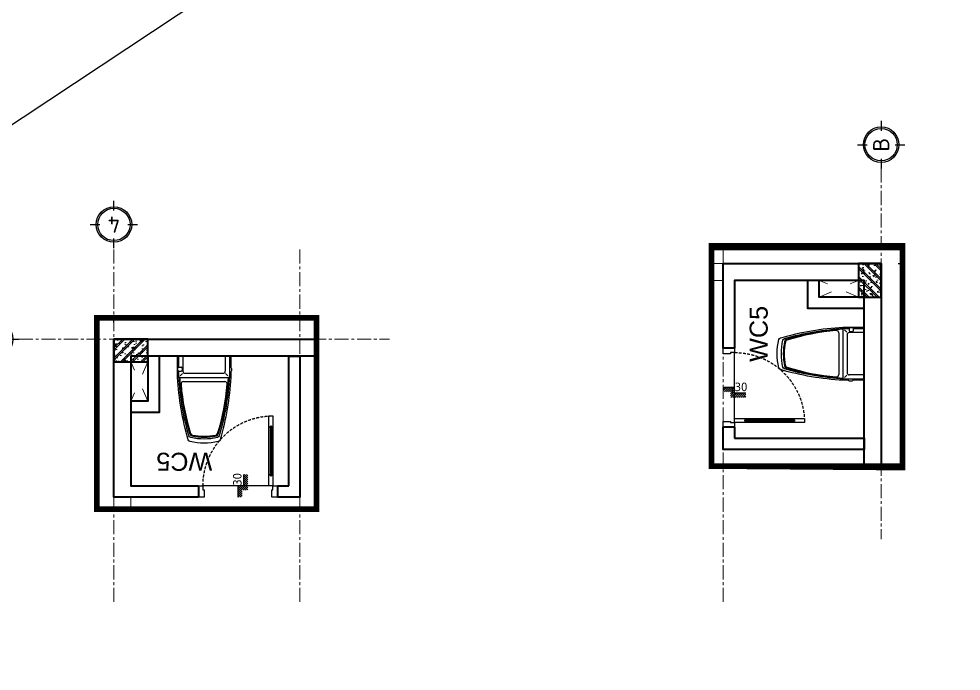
# Model space of a CAD drawing. Header units: inches. Extents: x 236662 to 497023, y -248575 to 81795.
# Drawn here: x 419001 to 427359, y -229332 to -223548 of the extents above; entities that cross this region are included whole.
import ezdxf
from ezdxf.enums import TextEntityAlignment as Align
from ezdxf.xclip import XClip

# ---------------------------------------------------------------- set-up
doc = ezdxf.new("R2010")
doc.units = ezdxf.units.IN
doc.header["$LTSCALE"] = 10
doc.header["$MEASUREMENT"] = 0
doc.set_wipeout_variables(frame=1)
for name, pattern in [('ACAD_ISO02W100', [15, 12, -3]), ('ACAD_ISO03W100', [30, 12, -18]), ('CENTER', [2, 1.25, -0.25, 0.25, -0.25]), ('DASHED2', [0.375, 0.25, -0.125]), ('HIDDEN', [0.375, 0.25, -0.125])]:
    doc.linetypes.add(name, pattern=pattern)
for name, color, linetype in [('01. HP_TEXT', 9, 'Continuous'), ('04. HP_CUA', 153, 'Continuous'), ('07. HP_KY HIEU', 43, 'Continuous'), ('07. HP_KY HIEU @ 1', 43, 'Continuous'), ('08. HP_DIM', 118, 'Continuous'), ('10. HP_VAT DUNG 1', 144, 'Continuous'), ('12. HP_NET KHUAT', 25, 'ACAD_ISO03W100'), ('TEXT', 2, 'Continuous')]:
    doc.layers.add(name, color=color, linetype=linetype)
for name, color, linetype, lineweight in [('02. HP_BE TONG', 1, 'Continuous', 35), ('03. HP_TUONG', 2, 'Continuous', 35), ('05. HP_TRUC', 251, 'CENTER', 5), ('06. HP_THAY 1', 134, 'Continuous', 15), ('06. HP_THAY 2', 147, 'Continuous', 13), ('09_HP_HATCH', 8, 'Continuous', 5), ('14. HP_OPENING', 250, 'ACAD_ISO03W100', 5), ('GHICHU', 7, 'Continuous', 9), ('N KHUAT', 8, 'Continuous', 5)]:
    doc.layers.add(name, color=color, linetype=linetype, lineweight=lineweight)
doc.styles.add('AVO', font='VAVOB.TTF')
doc.styles.add('BAOANNOTE', font='arial.ttf', dxfattribs={"width": 0.8})
doc.styles.add('ISOCP50', font='isocpeur.ttf')
doc.styles.get("Standard").update_dxf_attribs({"font": 'arial.ttf'})
doc.styles.add('Tahoma', font='tahoma.ttf')
doc.styles.add('TEXT (none)', font='arial.ttf')
doc.styles.add('text2', font='VHELVCN.TTF')
doc.dimstyles.new('AL-100', dxfattribs={"dimtxt": 220, "dimasz": 150, "dimexe": 150, "dimexo": 150, "dimgap": 80, "dimtad": 1, "dimdec": 0, "dimzin": 9, "dimtxsty": 'text2', "dimblk": 'ARCHTICK', "dimcen": 1, "dimdle": 150, "dimclrd": 256, "dimclre": 256, "dimclrt": 7, "dimadec": 0, "dimazin": 0, "dimtfac": 1, "dimtdec": 0, "dimtix": 1, "dimtmove": 2, "dimatfit": 3, "dimldrblk": 'ARCHTICK', "dimfxl": 1, "dimtolj": 1, "dimtzin": 0, "dimlwd": -1, "dimlwe": -1, "dimarcsym": 0})

# ---------------------------------------------------------------- blocks, each defined once
blk = doc.blocks.new('Level mark - Plan 2')
blk.add_lwpolyline([(12.52534868701946, 0.4000000000000021), (12.52534868701946, 3.600000000000005), (4.641523464083548, 3.600000000000005), (4.641523464083548, 0.4000000000000021)], close=True)
at = {"style": 'BAOANNOTE', "flags": 8}
blk.add_attdef('FL%%P0.000', text='', height=2, dxfattribs=at).set_placement((9, 2.000000000000004), align=Align.MIDDLE_CENTER)
blk = doc.blocks.new('_ArchTick')
at = {"color": 0, "linetype": 'ByBlock', "const_width": 0.15}
blk.add_lwpolyline([(-0.5, -0.5), (0.5, 0.5)], dxfattribs=at)
blk = doc.blocks.new('*D1331')
at = {"layer": '08. HP_DIM', "transparency": 16777216}
for p, q in [((-9550.000000000582, -3750), (-9550.000000000582, -4615.964953307644)), ((-5450.000000000582, -3750), (-5450.000000000582, -4615.964953307644)), ((-9700.000000000582, -4465.964953307644), (-5300.000000000582, -4465.964953307644))]:
    blk.add_line(p, q, dxfattribs=at)
at = {"layer": 'Defpoints', "color": 0, "transparency": 16777216}
for p in [(-9550.000000000582, -3600), (-5450.000000000582, -3600), (-5450.000000000582, -4465.964953307644)]:
    blk.add_point(p, dxfattribs=at)
at = {"layer": '08. HP_DIM', "transparency": 16777216, "xscale": 150, "yscale": 150, "zscale": 150, "rotation": 180}
blk.add_blockref('_ArchTick', (-9550.000000000582, -4465.964953307644), dxfattribs=at)
at = {"layer": '08. HP_DIM', "transparency": 16777216, "xscale": 150, "yscale": 150, "zscale": 150}
blk.add_blockref('_ArchTick', (-5450.000000000582, -4465.964953307644), dxfattribs=at)
at = {"layer": '08. HP_DIM', "color": 7, "transparency": 16777216, "insert": (-7500.000000000582, -4273.618286640978), "char_height": 220, "attachment_point": 5, "style": 'text2'}
blk.add_mtext('\\A1;4100', dxfattribs=at)
blk = doc.blocks.new('*D1332')
at = {"layer": '08. HP_DIM', "transparency": 16777216}
for p, q in [((-5450.000000000582, -3750), (-5450.000000000582, -4610.080679256585)), ((-9.184850993605149e-15, -3750), (-6.184960353660809e-14, -4610.080679256585)), ((-5600.000000000582, -4460.080679256585), (149.9999999999999, -4460.080679256585))]:
    blk.add_line(p, q, dxfattribs=at)
at = {"layer": 'Defpoints', "color": 0, "transparency": 16777216}
for p in [(-5450.000000000582, -3600), (0, -3600), (-5.266475254300293e-14, -4460.080679256585)]:
    blk.add_point(p, dxfattribs=at)
at = {"layer": '08. HP_DIM', "transparency": 16777216, "xscale": 150, "yscale": 150, "zscale": 150, "rotation": 180}
blk.add_blockref('_ArchTick', (-5450.000000000582, -4460.080679256585), dxfattribs=at)
at = {"layer": '08. HP_DIM', "transparency": 16777216, "xscale": 150, "yscale": 150, "zscale": 150}
blk.add_blockref('_ArchTick', (-5.266475254300293e-14, -4460.080679256585), dxfattribs=at)
at = {"layer": '08. HP_DIM', "color": 7, "transparency": 16777216, "insert": (-2725.000000000291, -4267.734012589919), "char_height": 220, "attachment_point": 5, "style": 'text2'}
blk.add_mtext('\\A1;5450', dxfattribs=at)
blk = doc.blocks.new('*D1333')
at = {"layer": '08. HP_DIM', "transparency": 16777216}
for p, q in [((-14999.99999999994, -3750), (-14999.99999999994, -5072.914733083511)), ((-9.184850993605149e-15, -3750), (-9.019001566438501e-14, -5072.914733083511)), ((-15149.99999999994, -4922.914733083511), (149.9999999999999, -4922.914733083511))]:
    blk.add_line(p, q, dxfattribs=at)
at = {"layer": 'Defpoints', "color": 0, "transparency": 16777216}
for p in [(-14999.99999999994, -3600), (0, -3600), (-8.100516467077986e-14, -4922.914733083511)]:
    blk.add_point(p, dxfattribs=at)
at = {"layer": '08. HP_DIM', "transparency": 16777216, "xscale": 150, "yscale": 150, "zscale": 150, "rotation": 180}
blk.add_blockref('_ArchTick', (-14999.99999999994, -4922.914733083511), dxfattribs=at)
at = {"layer": '08. HP_DIM', "transparency": 16777216, "xscale": 150, "yscale": 150, "zscale": 150}
blk.add_blockref('_ArchTick', (-8.100516467077986e-14, -4922.914733083511), dxfattribs=at)
at = {"layer": '08. HP_DIM', "color": 7, "transparency": 16777216, "insert": (-8000.000000000524, -4730.568066416832), "char_height": 220, "attachment_point": 5, "style": 'text2'}
blk.add_mtext('\\A1;15000', dxfattribs=at)
blk = doc.blocks.new('*D1334')
at = {"layer": '08. HP_DIM', "transparency": 16777216}
for p, q in [((-14999.99999999994, -3750), (-14999.99999999994, -4615.964953307644)), ((-9550.000000000582, -3750), (-9550.000000000582, -4615.964953307644)), ((-9400.000000000582, -4465.964953307644), (-15149.99999999994, -4465.964953307644))]:
    blk.add_line(p, q, dxfattribs=at)
at = {"layer": 'Defpoints', "color": 0, "transparency": 16777216}
for p in [(-14999.99999999994, -3600), (-9550.000000000582, -3600), (-14999.99999999994, -4465.964953307644)]:
    blk.add_point(p, dxfattribs=at)
at = {"layer": '08. HP_DIM', "transparency": 16777216, "xscale": 150, "yscale": 150, "zscale": 150, "rotation": 180}
blk.add_blockref('_ArchTick', (-14999.99999999994, -4465.964953307644), dxfattribs=at)
at = {"layer": '08. HP_DIM', "transparency": 16777216, "xscale": 150, "yscale": 150, "zscale": 150}
blk.add_blockref('_ArchTick', (-9550.000000000582, -4465.964953307644), dxfattribs=at)
at = {"layer": '08. HP_DIM', "color": 7, "transparency": 16777216, "insert": (-12275.00000000026, -4273.618286640978), "char_height": 220, "attachment_point": 5, "style": 'text2'}
blk.add_mtext('\\A1;5450', dxfattribs=at)
blk = doc.blocks.new('COT')
at = {"layer": '09_HP_HATCH'}
h = blk.add_hatch(dxfattribs=at)
h.set_pattern_fill('CHAU-01', color=256, scale=15, pattern_type=2)
h.set_pattern_definition([(49.99999999999999, (-55276.96531282458, -37444.20155818248), (107.589027390113, -9.412820247389266), [11.25, -123.75]), (355, (-55276.96531282458, -37444.20155818248), (-20.81270004195, 112.8288200550018), [9, -99]), (100.4514, (-55267.99956082459, -37444.98595918248), (86.77640725710323, 103.415931309143), [9.5610285, -105.1713168]), (46.18420000000001, (-55276.96531282458, -37414.20155818248), (160.0861572938467, -24.82785214935271), [16.875, -185.625]), (96.6356, (-55263.62480107458, -37416.27055423248), (140.1994058323055, 146.1176806350663), [14.3415432, -157.75695]), (351.1842, (-55276.96531282458, -37414.20155818248), (140.1992917700441, 146.1177901387987), [13.5, -148.5]), (21, (-55261.96531282458, -37421.70155818248), (89.53605781776925, -60.39283359980082), [11.25, -123.75]), (326.0000000000001, (-55261.96531282458, -37421.70155818248), (36.49729978823726, 108.772506757028), [9, -99]), (71.4514, (-55254.50397787458, -37426.73429908248), (126.0333942872235, 48.37957450649286), [9.5610285, -105.1713168]), (37.50000000000001, (-55276.96531282458, -37444.20155818248), (1.8239782975936, 49.93407807469672), [0, -97.8, 0, -100.5, 0, -99.375]), (7.499999999999999, (-55276.96531282458, -37444.20155818248), (39.46043061632229, 59.16175678235403), [0, -57.3, 0, -95.55, 0, -37.875]), (327.5, (-55310.41531282458, -37444.20155818248), (80.07336542586135, -3.383230760156963), [0, -37.5, 0, -117, 0, -155.25]), (317.5, (-55325.41531282458, -37444.20155818248), (87.47792540135794, 15.01574734984766), [0, -48.75, 0, -77.69999999999999, 0, -110.25]), (45, (-55276.96531282458, -37444.20155818248), (-45.07805730064241, 45.07805730064241), []), (45, (-55276.96531282458, -37425.82655818248), (-45.07805730064241, 45.07805730064241), [])])
h.paths.add_polyline_path([(0, -200), (300, -200), (300, 0), (0, 0)])
at = {"layer": '02. HP_BE TONG'}
blk.add_lwpolyline([(0, -200), (300, -200), (300, 0), (0, 0)], close=True, dxfattribs=at)
blk = doc.blocks.new('ádasdwdczxzc')
at = {"layer": '03. HP_TUONG'}
for p in [(-15000, 3599.999999999993), (-9750, 3599.999999999993), (-5550, 3599.999999999993), (-300, 3599.999999999993), (-15000, 199.9999999999927), (-9750, 199.9999999999927), (-5550, 199.9999999999927), (-300, 199.9999999999927)]:
    blk.add_blockref('COT', p, dxfattribs=at)
blk = doc.blocks.new('*D1335')
at = {"layer": '08. HP_DIM', "transparency": 16777216}
for p, q in [((1483.863737072679, 150.0000000000003), (1483.86373707268, -3750.000000000001)), ((149.999999999418, 2.412183974514955e-14), (1633.863737072679, 2.627453282072823e-13)), ((149.999999999418, -3600.000000000002), (1633.86373707268, -3600.000000000001))]:
    blk.add_line(p, q, dxfattribs=at)
at = {"layer": 'Defpoints', "color": 0, "transparency": 16777216}
for p in [(-5.820766091346743e-10, 0), (-5.820766091346743e-10, -3600.000000000002), (1483.86373707268, -3600.000000000001)]:
    blk.add_point(p, dxfattribs=at)
at = {"layer": '08. HP_DIM', "transparency": 16777216, "xscale": 150, "yscale": 150, "zscale": 150}
for p, rotation in [((1483.863737072679, 2.386234884621328e-13), 90), ((1483.86373707268, -3600.000000000001), 270)]:
    blk.add_blockref('_ArchTick', p, dxfattribs=dict(at, rotation=rotation))
at = {"layer": '08. HP_DIM', "color": 7, "transparency": 16777216, "insert": (1291.517070406012, -1800), "char_height": 220, "attachment_point": 5, "rotation": 90, "style": 'text2'}
blk.add_mtext('\\A1;3600', dxfattribs=at)
blk = doc.blocks.new('Step Symbol - Metric')
h = blk.add_hatch()
h.set_pattern_fill('_USER', color=0, angle=45, style=0, pattern_type=0)
h.set_pattern_definition([(45, (0, 4), (-0.7071067811865475, 0.7071067811865476), [])])
h.paths.add_polyline_path([(8, 0), (8, -3), (-3, -3), (-3, 1), (-8, 1), (-8, 4), (0, 4), (0, 0)])
at = {"color": 0}
blk.add_lwpolyline([(8, 0), (0, 0), (0, 4), (-8, 4)], dxfattribs=at)
blk.add_attdef('Step', (2, 2), '', height=3, dxfattribs=at)
blk = doc.blocks.new('*U1315')
for p, q in [((105, 100), (592.4999999999999, 100.0000000000082)), ((732.4999999999999, 100.0000000000082), (1220, 100.0000000000164)), ((50, 0), (1275, 1.637090463191271e-11)), ((105, 65), (592.4999999999999, 65.00000000000819)), ((732.4999999999999, 65.00000000000819), (1220, 65.00000000001637))]:
    blk.add_line(p, q)
for points in [[(50, 65), (50, 0), (0, 0), (0, 100), (35, 100), (35, 65)], [(95, 78.5), (105, 78.5), (105, 65), (35, 65), (35, 100), (105, 100), (105, 86.5), (95, 86.5)], [(662.4999999999999, 65.00000000000819), (592.4999999999999, 65.00000000000819), (592.4999999999999, 78.50000000000819), (602.4999999999999, 78.50000000000819), (602.4999999999999, 86.50000000000819), (592.4999999999999, 86.50000000000819), (592.4999999999999, 100.0000000000082), (662.4999999999999, 100.0000000000082)], [(722.4999999999999, 78.50000000000819), (732.4999999999999, 78.50000000000819), (732.4999999999999, 65.00000000000819), (662.4999999999999, 65.00000000000819), (662.4999999999999, 100.0000000000082), (732.4999999999999, 100.0000000000082), (732.4999999999999, 86.50000000000819), (722.4999999999999, 86.50000000000819)], [(1290, 65.00000000001637), (1220, 65.00000000001637), (1220, 78.50000000001637), (1230, 78.50000000001637), (1230, 86.50000000001637), (1220, 86.50000000001637), (1220, 100.0000000000164), (1290, 100.0000000000164)], [(1275, 65.00000000001637), (1275, 1.637090463191271e-11), (1325, 1.637090463191271e-11), (1325, 100.0000000000164), (1290, 100.0000000000164), (1290, 65.00000000001637)]]:
    blk.add_lwpolyline(points, close=True)
at = {"color": 8}
for points in [[(95, 86.5), (95, 78.5), (602.4999999999999, 78.50000000000819), (602.4999999999999, 86.50000000000819)], [(722.4999999999999, 86.50000000000819), (722.4999999999999, 78.50000000000819), (1230, 78.50000000001637), (1230, 86.50000000001637)]]:
    blk.add_lwpolyline(points, close=True, dxfattribs=at)
blk = doc.blocks.new('FDGGDFGDFGDFGFD')
at = {"color": 252}
for p, q in [((-215.0999999986379, 174.9621921248327), (-215.0999999986379, -174.9621921247744)), ((-179.9999999988941, 204.7499999987194), (-179.9999999988941, -204.7499999986321)), ((-146.7221141288173, 181.8006801813899), (-165.8864265785669, 200.9779275346664)), ((-144.899999999092, 160.6499999990046), (-144.899999999092, -160.6499999989173)), ((-127.375466094818, 212.849999998667), (-127.375466094818, 193.9499999987893)), ((-5.820766091346741e-11, 178.6499999988882), (-126.8999999992084, 178.6499999988882)), ((-100.3754660949926, 185.8499999988417), (-119.2754660948995, 185.8499999988417)), ((-92.27546609507408, 212.849999998667), (-92.27546609507408, 193.9499999987893)), ((-146.7221141288173, -181.8006801813026), (-165.8864265785669, -200.9779275346082)), ((-5.820766091346741e-11, -178.6499999988009), (-126.8999999992084, -178.6499999988009))]:
    blk.add_line(p, q, dxfattribs=at)
blk.add_lwpolyline([(-100.3754660949926, 220.9499999986147, -0.3819660112501041), (-92.32562137610512, 213.7499999986612), (-9, 213.7499999986612, -0.4142135623730951), (-5.820766091346741e-11, 204.7499999987194), (-5.820766091346741e-11, -204.7499999986321, -0.4142135623730951), (-9, -213.749999998603), (-170.9999999989523, -213.749999998603, -0.0564364370655281), (-673.1661033733981, -128.2105084770883, -0.2718575235499975), (-687.2789320406737, -113.3153966435057, -0.1145472182879914), (-687.1546774774324, 113.3715082927083, -0.2715780745762616), (-673.0457952047, 128.2452921960794, -0.0564225622034206), (-170.9999999989523, 213.7499999986612), (-127.3253108139033, 213.7499999986612, -0.3819660112501042), (-119.2754660948995, 220.9499999986147)], format="xyb", close=True, dxfattribs=at)
blk.add_lwpolyline([(-236.9977625434985, 195.1602102679317), (-236.9978155011195, 195.1602059842553)], close=True, dxfattribs=at)
for centre, radius, start, end in [((-85.00576738244854, -1683.823519866244), 1892.321063672623, 92.87428353285412, 107.6553580714003), ((-85.01164305140264, -1683.781239714037), 1885.078447433602, 94.6245441758121, 107.5276549768078), ((-235.3639867772581, 174.9621921248327), 20.26398677862689, 0, 94.62461857228321), ((-170.9999999989523, 204.7499999987194), 8.999999999941785, 90, 180), ((-126.8999999992084, 160.6499999990046), 17.99999999988357, 90, 180), ((-119.2754660948995, 193.9499999987893), 8.09999999994761, 180, 270), ((-100.3754660949926, 193.9499999987893), 8.09999999994761, 270, 0), ((-201.2406712780357, 2.91038304567337e-11), 482.7593287175858, 167.5058675054793, 192.4941324945207), ((-195.5685613050591, -0.5965690602606628), 481.2318084654036, 168.1004920130086, 191.7373468030773), ((-652.7832757658907, 100.0560725173855), 20.26398677862689, 107.6553580714003, 167.5058675054793), ((-646.6305329012102, 94.45305171996006), 20.26398677862689, 107.5276549768078, 168.1004920130086), ((-652.7832757658907, -100.0560725173273), 20.26398677862689, 192.4941324945207, 252.3446419285997), ((-646.8977398388088, -94.36919424845837), 20.26398677862689, 191.7373468030773, 252.4639596688565), ((-85.00576738244854, 1683.823519866331), 1892.321063672623, 252.3446419285997, 267.1257164671459), ((-85.00576738244854, 1683.823519866331), 1885.121063672669, 252.4639596688565, 265.3753814277168), ((-235.3639867772581, -174.9621921247744), 20.26398677862689, 265.3753814277168, 0), ((-170.9999999989523, -204.7499999986321), 8.999999999941785, 180, 270), ((-126.8999999992084, -160.6499999989173), 17.99999999988357, 180, 270)]:
    blk.add_arc(centre, radius, start, end, dxfattribs=at)
blk = doc.blocks.new('xi bet')
blk.add_lwpolyline([(-4710337.241941481, 6048009.756053608), (-4710167.141941438, 6048009.756053608, 0.4142135623730951), (-4710157.691941437, 6048019.20605361), (-4710157.691941437, 6048449.181053721, 0.4142135623730951), (-4710167.141941438, 6048458.631053723), (-4710254.633843907, 6048458.631053723, 0.3819660112500659), (-4710263.086180864, 6048466.191053727), (-4710282.931180868, 6048466.191053727, 0.3819660112500354), (-4710291.383517826, 6048458.631053723), (-4710337.241941481, 6048458.631053723, 0.0564225622034208), (-4710864.390026588, 6048368.851110508, 0.2715780745762673), (-4710879.20435298, 6048353.233637405, 0.1145472182880022), (-4710879.334820271, 6048115.212387158, 0.2718575235500133), (-4710864.516350166, 6048099.572519729, 0.0564364370655258)], format="xyb", close=True)
at = {"linetype": 'Continuous', "xscale": -1, "rotation": 180}
blk.add_blockref('FDGGDFGDFGDFGFD', (-4710157.691941437, 6048234.193553668), dxfattribs=at)
blk = doc.blocks.new('20210513 PAMB--CLINH-QN$0$bh')
for p, q in [((608162.148885244, 1145012.248614967), (608162.148885244, 1145042.248614967)), ((608162.148885244, 1145042.248614967), (608465.148885244, 1145042.248614967)), ((608465.148885244, 1145012.248614967), (608162.148885244, 1145012.248614967)), ((608465.148885244, 1145042.248614967), (608465.148885244, 1145012.248614967)), ((608174.2790020391, 1144723.448628584), (608121.648885244, 1144723.448628584)), ((608174.2790020391, 1144680.691844073), (608121.648885244, 1144680.691844073)), ((608453.018768449, 1144723.448628584), (608505.648885244, 1144723.448628584)), ((608453.018768449, 1144680.691844073), (608505.648885244, 1144680.691844073))]:
    blk.add_line(p, q)
for centre, radius in [((607791.648885244, 1144765.070236328), 91), ((608313.648885244, 1144702.070236328), 141), ((608859.648885244, 1144765.070236328), 91), ((607791.648885244, 1144765.070236328), 20.59342392215989), ((607791.648885244, 1144765.070236328), 12.65051996719458), ((608313.648885244, 1144702.070236328), 91), ((608859.648885244, 1144765.070236328), 20.59342392215989), ((608859.648885244, 1144765.070236328), 12.65051996719458), ((608313.648885244, 1144702.070236328), 21.37839225574245)]:
    blk.add_circle(centre, radius)
for centre, start, end in [((608121.648885244, 1144702.070236328), 90, 270), ((608505.648885244, 1144702.070236328), 270, 90)]:
    blk.add_arc(centre, 21.37839225574245, start, end)
blk = doc.blocks.new('MB may giat')
at = {"linetype": 'ByBlock'}
blk.add_wipeout([(-700, 0), (-700, -700), (0, -700), (0, 0)], dxfattribs=at)
h = blk.add_hatch(dxfattribs=at)
h.set_pattern_fill('AR-RROOF', color=256, scale=3, angle=45, style=0)
h.set_pattern_definition([(45, (-17593.71722656465, -20718.17842904619), (64.65784407169794, 172.4209175245277), [1143, -152.4, 381, -76.19999999999999]), (45, (-17548.99555108173, -20619.57521683685), (-125.5439805725468, 17.78090711971693), [228.6, -25.146, 457.2, -57.15000000000001]), (45, (-17612.5757644189, -20645.43835446553), (244.0833613706596, 316.2846205840556), [609.5999999999999, -106.68, 304.8, -76.19999999999999])])
h.paths.add_polyline_path([(-200, -350, -1), (-500, -350, -1)])
for points in [[(-700, 0), (-700, -700), (0, -700), (0, 0)], [(-660, -40), (-660, -660), (-40, -660), (-39.99999999999636, -40)], [(-242.4903553712647, -700), (-242.4903553712647, -725.9324980112142), (-194.9868751238682, -725.9324980112142), (-194.9868751238682, -700)], [(-169.9469142908929, -700), (-169.9469142908929, -725.9324980112142), (-122.4434340434964, -725.9324980112142), (-122.4434340434964, -700)], [(-97.40347321052104, -700), (-97.40347321052104, -725.9324980112142), (-49.89999296312453, -725.9324980112142), (-49.89999296312453, -700)]]:
    blk.add_lwpolyline(points, close=True, dxfattribs=at)
for radius in [200, 150]:
    blk.add_circle((-350, -350), radius, dxfattribs=at)
blk = doc.blocks.new('ÁDASD')
for points in [[(0, 380.017467636615, 0.414213562373095), (-20, 400.017467636615), (-475, 400.017467636615, 0.414213562373095), (-495, 380.017467636615), (-495, -380.017467636615, 0.414213562373095), (-475, -400.017467636615), (-20, -400.017467636615, 0.414213562373095), (0, -380.017467636615)], [(-90, 375.017467636615), (-450, 375.017467636615, 0.414213562373095), (-470, 355.017467636615), (-470, -355.017467636615, 0.414213562373095), (-450, -375.017467636615), (-90, -375.017467636615, 0.414213562373095), (-70, -355.017467636615), (-70, 355.017467636615, 0.414213562373095)]]:
    blk.add_lwpolyline(points, format="xyb", close=True)
for points in [[(-160.1099524559104, -339.9131799840834), (-160.1099524559104, -217.0350282469299)], [(-221.5490283244872, -278.4741041155066), (-98.67087658733362, -278.4741041155066)]]:
    blk.add_lwpolyline(points, close=True)
blk.add_circle((-156.4958776222193, -278.4741041155066), 36.14061746781945)
blk = doc.blocks.new('NOITHAT TANG 4')
at = {"layer": '10. HP_VAT DUNG 1'}
for points in [[(-6500.000000002037, 3099.999999999942), (-6500.000000011816, 3099.999999999942), (-6500.000000011816, 3400), (-5550.0000000117, 3400), (-5550.0000000117, 3099.999999999942), (-6450.000000002037, 3099.999999999942)], [(-6500.000000002037, 3099.999999999942), (-6500.000000011816, 3099.999999999942), (-6500.000000011816, 3400), (-5550.0000000117, 3400), (-5550.0000000117, 3099.999999999942), (-6500.000000002037, 3099.999999999942)]]:
    blk.add_lwpolyline(points, dxfattribs=at)
at = {"layer": '10. HP_VAT DUNG 1', "linetype": 'DASHED2', "ltscale": 25}
for points in [[(-6450.000000011816, 3350), (-5600.0000000117, 3350), (-5600.0000000117, 3149.999999999942), (-6450.000000011816, 3149.999999999942)], [(-6450.000000011816, 3350), (-5600.0000000117, 3350), (-5600.0000000117, 3149.999999999942), (-6450.000000011816, 3149.999999999942)], [(-16000, 199.9999999999709), (-15400, 199.9999999999709), (-15400, 799.9999999999709), (-16000, 799.9999999999709)]]:
    blk.add_lwpolyline(points, close=True, dxfattribs=at)
at = {"layer": '10. HP_VAT DUNG 1'}
for points in [[(-10999.99986086803, 445.1968770564708), (-11499.99969593546, 445.1968770564708), (-11499.99997420789, 2184.803114937386), (-11000.00013914047, 2184.803114937386)], [(-11499.99986008456, 1069.308996684442), (-11972.2912498691, 1069.308996684442), (-11972.2912498691, 1873.425147890084), (-11499.99986008456, 1873.425147890084)], [(-16050, 149.9999999999709), (-15350, 149.9999999999709), (-15350, 849.9999999999709), (-16050, 849.9999999999709)]]:
    blk.add_lwpolyline(points, close=True, dxfattribs=at)
for name, p, rotation in [('ÁDASD', (-5397.499999989173, 1739.982532363298), 180), ('MB may giat', (-5449.999999977765, 850), 90)]:
    blk.add_blockref(name, p, dxfattribs=dict(at, rotation=rotation))
at = {"layer": '10. HP_VAT DUNG 1', "xscale": -0.9599999999627465, "yscale": 0.9599999999627465, "zscale": 0.9599999999627465, "rotation": 269.9999853283709}
blk.add_blockref('20210513 PAMB--CLINH-QN$0$bh', (-1110240.708166689, -582665.8214705591), dxfattribs=at)
at = {"layer": '10. HP_VAT DUNG 1', "extrusion": (0, 0, -1), "xscale": 1.049999999813735, "yscale": 1.049999999813735, "zscale": -1.049999999813735, "rotation": 270}
blk.add_blockref('xi bet', (-6349845.902104774, -4945515.575661171), dxfattribs=at)
at = {"layer": '06. HP_THAY 1'}
blk.add_lwpolyline([(-5450.000000000582, 2239.999999999913), (-4949.999999977765, 2239.999999999913, -0.414213562373095), (-4849.999999977765, 2139.999999999913), (-4849.999999977765, 850), (-5450.000000000582, 850)], format="xyb", close=True, dxfattribs=at)
blk = doc.blocks.new('*U33')
at = {"ltscale": 100}
for p, q in [((39.99999999999999, 620.0000000005821), (39.99999999708962, 200.0000000005239)), ((74.99999999708962, 200.0000000007944), (75, 620.0000000008527))]:
    blk.add_line(p, q, dxfattribs=at)
at = {"color": 8, "ltscale": 100}
blk.add_line((39.99999999854481, 100.0000000005239), (659.999999998603, 99.99999999950523), dxfattribs=at)
at = {"ltscale": 100}
for points in [[(39.9999999985448, 720.0000000005821), (39.99999999999999, 620.0000000005821), (52.49999999999999, 620.0000000008235), (52.49999999988358, 630.0000000008235), (62.49999999988358, 630.0000000009254), (62.49999999999999, 620.0000000009254), (75, 620.0000000008527), (74.99999999854481, 720.0000000008527)], [(62.49999999708962, 200.0000000008672), (62.49999999720603, 190.0000000008672), (52.49999999720603, 190.0000000007653), (52.49999999708962, 200.0000000007653), (39.99999999708962, 200.0000000005239), (39.99999999854481, 100.0000000005239), (74.99999999854481, 100.0000000008235), (74.99999999708962, 200.0000000007944)], [(49.99999999923966, 65.0000000007276), (39.99999999923966, 65.00000000052387), (39.99999999854481, 100.0000000005239), (-1.455191522836685e-09, 100), (0, 0), (50, 7.275957614183426e-10)], [(699.9999999985448, 100), (659.999999998603, 99.99999999950523), (659.9999999992979, 64.99999999950523), (649.9999999992979, 64.99999999928696), (650.0000000000582, -7.130438461899757e-10), (700.0000000000582, 0)]]:
    blk.add_lwpolyline(points, close=True, dxfattribs=at)
at = {"color": 8, "ltscale": 100}
blk.add_lwpolyline([(62.49999999988358, 630.0000000009254), (52.49999999988358, 630.0000000008235), (52.49999999720603, 190.0000000007653), (62.49999999720603, 190.0000000008672)], close=True, dxfattribs=at)
at = {"color": 8, "linetype": 'HIDDEN', "ltscale": 10}
blk.add_arc((39.99999999854481, 100.0000000005239), 620.0000000000582, 359.9999999999189, 90, dxfattribs=at)
blk = doc.blocks.new('*U163')
at = {"ltscale": 100}
for p, q in [((39.99999999999999, 620.0000000005821), (39.99999999708962, 200.0000000005239)), ((74.99999999708962, 200.0000000007944), (74.99999999999999, 620.0000000008527))]:
    blk.add_line(p, q, dxfattribs=at)
at = {"color": 8, "ltscale": 100}
blk.add_line((39.99999999854481, 100.0000000005239), (659.999999998603, 99.99999999950523), dxfattribs=at)
at = {"ltscale": 100}
for points in [[(39.9999999985448, 720.0000000005821), (39.99999999999999, 620.0000000005821), (52.49999999999999, 620.0000000008235), (52.49999999988358, 630.0000000008235), (62.49999999988358, 630.0000000009254), (62.49999999999999, 620.0000000009254), (74.99999999999999, 620.0000000008527), (74.9999999985448, 720.0000000008527)], [(62.49999999708962, 200.0000000008672), (62.49999999720603, 190.0000000008672), (52.49999999720603, 190.0000000007653), (52.49999999708962, 200.0000000007653), (39.99999999708962, 200.0000000005239), (39.99999999854481, 100.0000000005239), (74.99999999854481, 100.0000000008235), (74.99999999708962, 200.0000000007944)], [(49.99999999923966, 65.0000000007276), (39.99999999923966, 65.00000000052387), (39.99999999854481, 100.0000000005239), (-1.455191522836685e-09, 100), (0, 0), (50, 7.275957614183426e-10)], [(699.9999999985448, 100), (659.999999998603, 99.99999999950523), (659.9999999992979, 64.99999999950523), (649.9999999992979, 64.99999999928696), (650.0000000000582, -7.130438461899757e-10), (700.0000000000582, 0)]]:
    blk.add_lwpolyline(points, close=True, dxfattribs=at)
at = {"color": 8, "ltscale": 100}
blk.add_lwpolyline([(62.49999999988358, 630.0000000009254), (52.49999999988358, 630.0000000008235), (52.49999999720603, 190.0000000007653), (62.49999999720603, 190.0000000008672)], close=True, dxfattribs=at)
at = {"color": 8, "linetype": 'HIDDEN', "ltscale": 10}
blk.add_arc((39.99999999854481, 100.0000000005239), 620.0000000000582, 359.9999999999188, 90, dxfattribs=at)
blk = doc.blocks.new('*U1324')
at = {"ltscale": 100}
for p, q in [((427.5463681928071, 423.7500000155665), (126.602540376261, 597.5000000130449)), ((144.1025403766768, 627.8108891452603), (445.0463681932229, 454.0608891477818)), ((2125.897459620405, 627.8108891452603), (1824.953631803859, 454.0608891477818)), ((1842.453631804275, 423.7500000155665), (2143.397459620821, 597.5000000130449)), ((427.5463681928071, 323.7499999992629), (126.602540376261, 150.0000000017844)), ((144.1025403766769, 119.689110869569), (445.0463681932229, 293.4391108670475)), ((2125.897459620405, 119.689110869569), (1824.953631803859, 293.4391108670475)), ((1842.453631804275, 323.7499999992629), (2143.397459620821, 150.0000000017844))]:
    blk.add_line(p, q, dxfattribs=at)
at = {"color": 8, "ltscale": 100}
blk.add_line((39.99999999854481, 100.0000000005239), (2229.999999998538, 100.0000000005239), dxfattribs=at)
at = {"ltscale": 100}
for points in [[(137.8525403759445, 616.9855715968315), (129.1922863381583, 621.9855715969325), (124.1922863380701, 613.325317559139), (132.8525403758563, 608.3253175590385), (126.602540376261, 597.5000000130449), (39.99999999854481, 647.5000000143054), (57.49999999898591, 677.8108891465058), (144.1025403766768, 627.8108891452603)], [(2132.147459621138, 616.9855715968315), (2140.807713658924, 621.9855715969325), (2145.807713659012, 613.325317559139), (2137.147459621226, 608.3253175590385), (2143.397459620821, 597.5000000130449), (2229.999999998538, 647.5000000143054), (2212.499999998096, 677.8108891465058), (2125.897459620405, 627.8108891452603)], [(514.1489085705234, 373.7500000143064), (427.5463681928071, 423.7500000155665), (433.7963681924023, 434.57531756156), (442.4566222301885, 429.5753175614591), (447.4566222302768, 438.2355715992526), (438.7963681924905, 443.2355715993535), (445.0463681932229, 454.0608891477818), (531.648908570939, 404.0608891465213)], [(1755.851091426559, 373.7500000143064), (1842.453631804275, 423.7500000155665), (1836.20363180468, 434.57531756156), (1827.543377766894, 429.5753175614591), (1822.543377766805, 438.2355715992526), (1831.203631804592, 443.2355715993535), (1824.953631803859, 454.0608891477818), (1738.351091426143, 404.0608891465213)], [(514.1489085705234, 373.750000000523), (427.5463681928071, 323.7499999992629), (433.7963681924023, 312.9246824532693), (442.4566222301885, 317.9246824533702), (447.4566222302768, 309.2644284155767), (438.7963681924905, 304.2644284154758), (445.0463681932229, 293.4391108670475), (531.648908570939, 343.439110868308)], [(1755.851091426559, 373.750000000523), (1842.453631804275, 323.7499999992629), (1836.20363180468, 312.9246824532693), (1827.543377766894, 317.9246824533702), (1822.543377766805, 309.2644284155767), (1831.203631804592, 304.2644284154758), (1824.953631803859, 293.4391108670475), (1738.351091426143, 343.439110868308)], [(49.99999999854481, 65.0000000007276), (39.9999999985448, 65.00000000052387), (39.99999999854481, 100.0000000005239), (-1.455191522836685e-09, 100), (0, 0), (50, 7.275957614183426e-10)], [(137.8525403759445, 130.5144284179978), (129.1922863381583, 125.5144284178969), (124.1922863380701, 134.1746824556903), (132.8525403758563, 139.1746824557908), (126.602540376261, 150.0000000017844), (39.99999999854481, 100.0000000005239), (57.49999999898591, 69.6891108683235), (144.1025403766769, 119.689110869569)], [(2132.147459621138, 130.5144284179978), (2140.807713658924, 125.5144284178969), (2145.807713659012, 134.1746824556903), (2137.147459621226, 139.1746824557908), (2143.397459620821, 150.0000000017844), (2229.999999998538, 100.0000000005239), (2212.499999998096, 69.6891108683235), (2125.897459620405, 119.689110869569)], [(2219.999999998538, 65.0000000007276), (2229.999999998538, 65.00000000052387), (2229.999999998538, 100.0000000005239), (2269.999999998538, 100), (2269.999999997082, 0), (2219.999999997082, 7.275957614183426e-10)]]:
    blk.add_lwpolyline(points, close=True, dxfattribs=at)
at = {"color": 8, "ltscale": 100}
for points in [[(447.4566222302768, 438.2355715992526), (442.4566222301885, 429.5753175614591), (124.1922863380701, 613.325317559139), (129.1922863381583, 621.9855715969325)], [(1822.543377766805, 438.2355715992526), (1827.543377766894, 429.5753175614591), (2145.807713659012, 613.325317559139), (2140.807713658924, 621.9855715969325)], [(447.4566222302768, 309.2644284155767), (442.4566222301885, 317.9246824533702), (124.1922863380701, 134.1746824556903), (129.1922863381583, 125.5144284178969)], [(1822.543377766805, 309.2644284155767), (1827.543377766894, 317.9246824533702), (2145.807713659012, 134.1746824556903), (2140.807713658924, 125.5144284178969)]]:
    blk.add_lwpolyline(points, close=True, dxfattribs=at)
at = {"color": 8, "linetype": 'HIDDEN', "ltscale": 10}
for centre, start, end in [((39.99999999899072, 100.0000000005239), 0, 29.99999999999993), ((2229.999999998538, 100.0000000005239), 150.0000000000001, 180)]:
    blk.add_arc(centre, 547.4999999998868, start, end, dxfattribs=at)
blk.add_arc((542.2947341941494, 390.0000000146711), 580.0000000007277, 210.0000000011748, 213.4596057991342)
blk = doc.blocks.new('CUA TANG 4')
at = {"layer": '04. HP_CUA'}
for name, p, rotation in [('*U163', (9449.999999964552, -450.0000000015134), 270), ('*U1324', (1700.000000025495, -2934.99999999904), 90)]:
    blk.add_blockref(name, p, dxfattribs=dict(at, rotation=rotation))
at = {"layer": '04. HP_CUA', "xscale": -1, "rotation": 180}
for p in [(4199.999999993306, -1120.000004006579), (13549.99999999325, -2200.000000007509)]:
    blk.add_blockref('*U33', p, dxfattribs=at)
blk = doc.blocks.new('grid test1')
at = {"ltscale": 20}
for p, q in [((-7.275957614183426e-12, 440.0000000133296), (-7.275957614183426e-12, 260)), ((-260.0000000000073, 0), (-440.0000000133296, 0)), ((440.0000000133223, 0), (259.9999999999927, 0)), ((-7.275957614183426e-12, -260), (-7.275957614183426e-12, -440.0000000133223))]:
    blk.add_line(p, q, dxfattribs=at)
at = {"color": 251, "ltscale": 20, "true_color": 0x636466}
for radius in [330, 300]:
    blk.add_circle((-7.275957614183426e-12, 0), radius, dxfattribs=at)
at = {"layer": '01. HP_TEXT', "color": 2, "ltscale": 20, "true_color": 0xf1eb1f, "style": 'ISOCP50'}
blk.add_attdef('GRID', text='', height=300, dxfattribs=at).set_placement((-36.88435230051255, 0.310871269350173), align=Align.MIDDLE_CENTER)
blk = doc.blocks.new('mb tang 4')
at = {"layer": '07. HP_KY HIEU'}
h = blk.add_hatch(color=256, dxfattribs=at)
h.dxf.hatch_style = 1
edge = h.paths.add_edge_path()
edge.add_arc((-8950.000000009954, -2500), 25, 0, 360)
at = {"layer": '09_HP_HATCH'}
h = blk.add_hatch(dxfattribs=at)
h.set_pattern_fill('AR-RROOF', color=256, scale=200, angle=45)
h.set_pattern_definition([(45, (-119701.9037364927, -32749.67108508816), (169.7056274847715, 452.5483399593905), [3000, -400, 1000, -200]), (45, (-119584.5240108157, -32490.87000317388), (-329.5117600329312, 46.66904755831214), [600, -66, 1200, -150]), (45, (-119751.4012111758, -32558.7522541678), (640.6387437550121, 830.1433611130068), [1600, -280, 800, -200])])
h.paths.add_polyline_path([(-149.9999999994179, -150), (-149.9999999994179, -1400.000000001513), (-850.0000000066357, -1400.000000001513), (-850.0000000066357, -150)])
at = {"layer": '03. HP_TUONG'}
for p, q in [((-10800.00000000669, -1120.0000040062), (-10800.00000000623, -1220.0000040062)), ((-5550.00000001007, -1742.500000002154), (-5450.000000010186, -1742.500000001572)), ((-1450.000000008207, -2300.000000003958), (-1450.000000006752, -2200.000000007334)), ((-750.0000000082655, -2300.000000002678), (-750.0000000067521, -2200.000000005879))]:
    blk.add_line(p, q, dxfattribs=at)
for points in [[(-4350.000000000524, 0), (-15000, 0), (-14999.99999999988, -1000), (-14899.99999999994, -1000), (-14900.00000000006, -150), (-4350.000000000524, -150)], [(-13399.99999997061, -665.0000000012878), (-13299.99999997061, -665.0000000012878), (-13299.99999996676, -150.0000000011059), (-13399.99999996676, -150.0000000011059)], [(-5550.000000035448, -150), (-5450.000000035448, -150), (-5450.000000035448, -450.0000000001164), (-5550.000000035448, -450.0000000001164)], [(-14900.00000000058, -1200), (-14800.00000000058, -1200), (-14800.00000000058, -1000), (-15000.00000000058, -1000), (-15000.00000000058, -1100)], [(-5550.000000020955, -1150.000000000466), (-5450.000000002154, -1150.000000000466), (-5449.99999999901, -1742.500000001572), (-5550.000000017812, -1742.500000001572)], [(-13399.99999998376, -2934.999999999825), (-13299.99999998376, -2934.999999999825), (-13299.99999996676, -3450), (-13399.99999996676, -3450)], [(-14900.00000000058, -3250), (-14800.00000000058, -3250), (-14800.00000000058, -3450), (-15000.00000000058, -3450), (-15000.00000000058, -3350)]]:
    blk.add_lwpolyline(points, close=True, dxfattribs=at)
for points in [[(-10999.99999999994, -3450.000003999099), (-11000.00000000856, -1120.000004007015), (-10800.00000000669, -1120.0000040062)], [(-9549.999986745883, -1220.000004002592), (-10100.00000000739, -1220.000004017202), (-10100.00000000739, -1120.000182515301), (-9450.000000003318, -1120.000182499178), (-9450.000000000524, -3449.999996000959), (-9549.999986737792, -3450.000003999099), (-9549.99998674047, -1220.000004002592)], [(-10899.99999999994, -3450.000003999099), (-10900.00000000821, -1220.000004006608), (-10800.00000000623, -1220.0000040062)], [(-750.0000000067521, -2200.000000005879), (0, -2200.000000004307), (0, -3600), (-15000, -3600), (-14999.99999999994, -3450), (-14849.99999999994, -3450), (-14850, -3450), (-150, -3450), (-150, -2300.000000001513), (-750.0000000082655, -2300.000000002678)], [(-1550.000000008265, -2300.000000004075), (-1550.000000008265, -2300.000000005588), (-1550.000000008207, -2300.000000007567), (-1550.000000007625, -3449.999999999767), (-1650.000000007509, -3450.000000000291), (-1650.000000008673, -2200.000000007742), (-1450.000000006752, -2200.000000007334)], [(-1450.000000008207, -2300.000000003958), (-1550.000000009255, -2300.000000004075)], [(-9850, -3450), (-9850.000000002154, -2950.000000000058), (-9550.000000007683, -2949.999999998952)], [(-400, -3450), (-400, -2950), (-150, -2950)], [(-9749.999999999418, -3449.999999999593), (-9750.000000001164, -3050.000000000291), (-9550.000000007334, -3049.999999999534)], [(-5550.000000009022, -3067.499999935884), (-5550.000000000582, -3450.000000001513), (-5449.999999996333, -3450.000000001513), (-5450.000000004831, -3067.500000014639), (-5550.000000009022, -3067.499999935884)], [(-300, -3450), (-300, -3050), (-150, -3050)]]:
    blk.add_lwpolyline(points, dxfattribs=at)
at = {"layer": '06. HP_THAY 1'}
for p, q in [((-8499.999999996217, -200), (-8499.999999996217, -1250)), ((-6500.000000002154, -1250), (-6500.000000002154, -200)), ((-8499.999999996217, -1250), (-6500.000000002154, -1250))]:
    blk.add_line(p, q, dxfattribs=at)
for points in [[(-15900, 30), (-16280, 30), (-16280, -2780), (-15900, -2780)], [(-15900, 0), (-15000.00000000012, 0), (-15000.00000000012, -100), (-15900, -100)], [(-9450.000000000582, -200), (-5550.000000035448, -200), (-5550.000000035448, -150), (-9450.000000000582, -150)], [(-5550.000000017812, -1742.500000001572), (-5450.000000013039, -1742.499999975495), (-5450.000000013039, -3067.499999988504), (-5550.000000017812, -3067.500000014639)], [(-6450.000000002037, -2200.000000012456), (-6450.000000002037, -2550), (-8549.999999995984, -2550), (-8549.999999995984, -2200.000000012456)], [(-8499.999999995984, -2250.000000012456), (-6500.000000002037, -2250.000000012456), (-6500.000000002037, -2500), (-8499.999999995984, -2500)], [(-16150, -2750), (-16050, -2750), (-16050, -3450), (-16150, -3450)], [(-16230, -3420), (-15000.00000000058, -3420), (-15000.00000000058, -3630), (-16230, -3630)]]:
    blk.add_lwpolyline(points, close=True, dxfattribs=at)
for points in [[(-4350.000000000524, 1.164153218269348e-10), (0, 0), (0, -2200.000000004307)], [(-4350.000000000524, -149.9999999998836), (-150, -150), (-150, -2200.000000004307)], [(-8549.999999996217, -200), (-8549.999999996217, -1300), (-6450.000000002154, -1300), (-6450.00000000227, -200)]]:
    blk.add_lwpolyline(points, dxfattribs=at)
at = {"layer": '06. HP_THAY 2'}
for p, q in [((-9450.000000003318, -1120.000182499178), (-9450.000000003318, -150)), ((-8500.000000002852, -1300), (-8500.000000007974, -2200.000000012456)), ((-750.0000000082655, -2300.000000002678), (-1450.000000008207, -2300.000000003958))]:
    blk.add_line(p, q, dxfattribs=at)
for points in [[(-850.0000000066357, -150), (-149.9999999994179, -150), (-149.9999999994179, -1400.000000001513), (-850.0000000066357, -1400.000000001513)], [(-5550.000000035448, -450.0000000001164), (-5450.000000002154, -450.0000000001164), (-5450.000000002154, -1150.000000000466), (-5550.000000035448, -1150.000000000466)], [(-13299.99999997061, -665.0000000012878), (-13399.99999993568, -665.0000000012878), (-13399.99999993568, -2934.999999999825), (-13299.99999997061, -2934.999999999825)], [(-8250.000000002037, -2200), (-8250.000000002037, -1300), (-8000.000000002037, -1300), (-8000.000000002037, -2200)], [(-8000.000000002037, -2200), (-8000.000000002037, -1300), (-7750.000000002037, -1300), (-7750.000000002037, -2200)], [(-7750.000000002037, -2200), (-7750.000000002037, -1300), (-7500.000000002037, -1300), (-7500.000000002037, -2200)], [(-7500.000000002037, -2200), (-7500.000000002037, -1300), (-7250.000000002037, -1300), (-7250.000000002037, -2200)], [(-7250.000000002037, -2200), (-7250.000000002037, -1300), (-7000.000000002037, -1300), (-7000.000000002037, -2200)], [(-7000.000000002037, -2200), (-7000.000000002037, -1300), (-6750.000000002037, -1300), (-6750.000000002037, -2200)], [(-6750.000000002037, -2199.99999998766), (-6750.000000002037, -1299.99999998766), (-6500.000000002037, -1299.99999998766), (-6500.000000002037, -2199.99999998766)], [(-6450.000000002037, -2250), (-5550.000000002037, -2250), (-5550.000000002037, -2500), (-6450.000000002037, -2500)], [(-8500.000000002037, -3450), (-8500.000000002037, -2550), (-8250.000000002037, -2550), (-8250.000000002037, -3450)], [(-8250.000000002037, -3450), (-8250.000000002037, -2550), (-8000.000000002037, -2550), (-8000.000000002037, -3450)], [(-8000.000000002037, -3450), (-8000.000000002037, -2550), (-7750.000000002037, -2550), (-7750.000000002037, -3450)], [(-7750.000000002037, -3450), (-7750.000000002037, -2550), (-7500.000000002037, -2550), (-7500.000000002037, -3450)], [(-7500.000000002037, -3450), (-7500.000000002037, -2550), (-7250.000000002037, -2550), (-7250.000000002037, -3450)], [(-7250.000000002037, -3450), (-7250.000000002037, -2550), (-7000.000000002037, -2550), (-7000.000000002037, -3450)], [(-7000.000000002037, -3450), (-7000.000000002037, -2550), (-6750.000000002037, -2550), (-6750.000000002037, -3450)], [(-6750.000000002037, -3450), (-6750.000000002037, -2550), (-6500.000000002037, -2550), (-6500.000000002037, -3450)]]:
    blk.add_lwpolyline(points, close=True, dxfattribs=at)
for points in [[(-6450.000000002037, -2199.99999998766), (-6450.000000002037, -2250), (-5550.000000002037, -2250), (-5550.000000002037, -1150.000000000466)], [(-6500.000000001688, -1299.99999998766), (-6500.000000001397, -2199.99999998766)], [(-8550.000000006054, -2500), (-9450.000000006054, -2500), (-9450.000000006054, -3450.000000000233), (-8500.000000006054, -3450.000000000233), (-8500.000000006054, -2550.000000000233)], [(-6450.000000002037, -2500), (-5550.000000002037, -2500), (-5550.000000002037, -3450), (-6500.000000002037, -3450), (-6500.000000002037, -2550)], [(-6450.000000002037, -2500), (-6450.000000002037, -2550), (-6500.000000002037, -2550)]]:
    blk.add_lwpolyline(points, dxfattribs=at)
at = {"layer": '07. HP_KY HIEU', "linetype": 'DASHED2'}
blk.add_lwpolyline([(-8949.999999999825, -1750), (-8950.000000017753, -3000), (-6050.000000002037, -3000), (-6050.000000002037, -1750)], close=True, dxfattribs=at)
at = {"layer": '07. HP_KY HIEU'}
for points in [[(-6951.72359216708, -2187.263058645301), (-7328.084569587547, -2939.139393523801), (-7483.278209128126, -2849.538303958543), (-7234.875870234973, -3136.101548799023), (-7390.069509775669, -3046.500459233765), (-7859.790131135553, -3860.080440791906)], [(-6935.002847431286, -2196.916785119567), (-7321.017551325902, -2965.513864733919), (-7393.440460922953, -2923.700478382583), (-7145.0381220298, -3210.263723223121), (-7383.002491514024, -3072.874930443882), (-7843.069386399642, -3869.734167266171)]]:
    blk.add_lwpolyline(points, dxfattribs=at)
blk.add_circle((-8950.000000009954, -2500), 25, dxfattribs=at)
at = {"layer": '12. HP_NET KHUAT'}
blk.add_line((-4350.000000000524, -150), (-4350.000000000524, -3450), dxfattribs=at)
for points in [[(-16250, 0), (-15930, 0), (-15930, -2750), (-16250, -2750)], [(-16200, -3450), (-15000.00000000058, -3450), (-15000.00000000058, -3600), (-16200, -3600)]]:
    blk.add_lwpolyline(points, close=True, dxfattribs=at)
blk.add_lwpolyline([(-150.0000000087311, -1200.000000001513), (-650.0000000072177, -1200.000000002619), (-650.0000000072177, -150), (-550.0000000067521, -150), (-550.0000000067521, -1100.000000006054), (-150.0000000090804, -1100.000000005006)], dxfattribs=at)
at = {"layer": '14. HP_OPENING'}
for p, q in [((-8499.999999996217, -200), (-6500.000000002154, -1250)), ((-8499.999999996217, -1250), (-6500.000000002037, -200)), ((-8499.999999995984, -2250.000000012456), (-6500.000000002037, -2500)), ((-8499.999999995984, -2500), (-6500.000000002037, -2250.000000012456)), ((-9750.000000001164, -3050.000000000291), (-9550.000000000582, -3400)), ((-9749.99999999965, -3400), (-9550.000000007334, -3049.999999999534)), ((-300, -3050), (-150.0000000005821, -3400)), ((-300, -3400), (-150, -3050))]:
    blk.add_line(p, q, dxfattribs=at)
at = {"layer": 'N KHUAT', "linetype": 'Continuous', "const_width": 20}
blk.add_lwpolyline([(-8446.403161162569, -1865.525466363877), (-8500.000000007509, -1750), (-8439.413970755471, -1646.033781945705)], dxfattribs=at)
ref = blk.add_blockref('Level mark - Plan 2', (-3983.957031298429, -1789.060493253521), dxfattribs=dict(xscale=100, yscale=100, zscale=100))
ref.add_attrib('FL%%P0.000', 'FL:+9.761', dxfattribs={"height": 100, "style": 'BAOANNOTE'}).set_placement((-3083.957031298429, -1589.060493253521), align=Align.MIDDLE_CENTER)
ref = blk.add_blockref('Level mark - Plan 2', (-15669.25067923917, -2244.561779265699), dxfattribs=dict(xscale=100, yscale=100, zscale=100))
ref.add_attrib('FL%%P0.000', 'FL:+11.250', dxfattribs={"height": 100, "style": 'BAOANNOTE'}).set_placement((-14769.25067923917, -2044.561779265699), align=Align.MIDDLE_CENTER)
ref = blk.add_blockref('Level mark - Plan 2', (-13134.83051085821, -2285.685162387264), dxfattribs=dict(xscale=100, yscale=100, zscale=100))
ref.add_attrib('FL%%P0.000', 'FL:+11.300', dxfattribs={"height": 100, "style": 'BAOANNOTE'}).set_placement((-12234.83051085821, -2085.685162387264), align=Align.MIDDLE_CENTER)
at = {"layer": '04. HP_CUA', "rotation": 90}
blk.add_blockref('*U1315', (-5450.000000013039, -3067.500000001572), dxfattribs=at)
at = {"layer": '07. HP_KY HIEU @ 1'}
ref = blk.add_blockref('Step Symbol - Metric', (-5450.000000035448, -869.1118587442907), dxfattribs=dict(at, xscale=12.5, yscale=12.5, zscale=12.5))
ref.add_attrib('Step', '50', (-5449.041674010747, -850.6897635544301), dxfattribs={"layer": '0', "color": 7, "height": 75, "style": 'Tahoma'})
ref = blk.add_blockref('Step Symbol - Metric', (-13399.99999996967, -1837.080267795536), dxfattribs=dict(at, xscale=-12.5, yscale=12.5, zscale=12.5))
ref.add_attrib('Step', '50', (-13514.28942068882, -1818.658172605676), dxfattribs={"layer": '0', "color": 7, "height": 75, "style": 'Tahoma'})
ref = blk.add_blockref('Step Symbol - Metric', (-1150.000000008265, -2300.00000000326), dxfattribs=dict(at, xscale=12.5, yscale=12.5, zscale=12.5, rotation=270))
ref.add_attrib('Step', '30', (-1131.577904818347, -2300.958326027961), dxfattribs={"layer": '0', "color": 7, "height": 75, "rotation": 270, "style": 'Tahoma'})
at = {"layer": '08. HP_DIM'}
blk.add_blockref('ádasdwdczxzc', (-5.820766091346741e-10, -3600), dxfattribs=at)
at = {"layer": '01. HP_TEXT', "style": 'TEXT (none)'}
for s, p in [('GIẶT PHƠI ', (-3704.547806514951, -1320.248968047788)), ('SÂN THƯỢNG', (-15532.79384080949, -1775.750254059967)), ('P.THỜ', (-12607.38400528755, -1816.873637181474)), ('KHO', (-10609.59419583058, -2491.47557510453)), ('WC5', (-872.2220694336575, -2593.508041568217))]:
    blk.add_text(s, height=159.8757443933733, dxfattribs=at).set_placement(p)
at = {"layer": 'GHICHU', "color": 0, "linetype": 'Continuous', "style": 'AVO'}
for s, p in [('21', (-8706.692942437658, -1497.806387135759)), ('19', (-8201.34950322163, -1497.806387135759)), ('17', (-7701.349503227451, -1497.806387135759)), ('15', (-7201.349503227451, -1497.806387135759)), ('13', (-6701.349503227451, -1497.806387135759)), ('11', (-5844.687358257768, -2476.248466999736)), ('1', (-9364.37779236876, -3399.436013758066)), ('3', (-8164.377792364743, -3399.436013753642)), ('5', (-7679.093266877753, -3403.463408092619)), ('7', (-7176.81626808719, -3390.142700167897)), ('9', (-6721.162122752226, -3387.853510978748))]:
    blk.add_text(s, height=121, dxfattribs=at).set_placement(p)
at = {"layer": '08. HP_DIM'}
dim = blk.add_linear_dim(base=(1483.86373707268, -3600.000000000001), p1=(-5.820766091346741e-10, 0), p2=(-5.820766091346741e-10, -3600), angle=90, dimstyle='AL-100', dxfattribs=at)
dim.commit()
dim.dimension.update_dxf_attribs({"geometry": '*D1335', "text_midpoint": (1291.517070406012, -1800)})
dim = blk.add_linear_dim(base=(-8.100516467077986e-14, -4922.914733083511), p1=(-14999.99999999994, -3600), p2=(0, -3600), dimstyle='AL-100', dxfattribs=at)
dim.commit()
dim.dimension.update_dxf_attribs({"geometry": '*D1333', "text_midpoint": (-8000.000000000524, -4730.568066416832), "dimtype": 128})
for base, p1, p2, picture, middle in [((-14999.99999999994, -4465.964953307644), (-9550.000000000582, -3600), (-14999.99999999994, -3600), '*D1334', (-12275.00000000026, -4273.618286640978)), ((-5450.000000000582, -4465.964953307644), (-9550.000000000582, -3600), (-5450.000000000582, -3600), '*D1331', (-7500.000000000582, -4273.618286640978)), ((-5.266475254300293e-14, -4460.080679256585), (-5450.000000000582, -3600), (0, -3600), '*D1332', (-2725.000000000291, -4267.734012589919))]:
    dim = blk.add_linear_dim(base=base, p1=p1, p2=p2, dimstyle='AL-100', dxfattribs=at)
    dim.commit()
    dim.dimension.update_dxf_attribs({"geometry": picture, "text_midpoint": middle})

msp = doc.modelspace()

# ---------------------------------------------------------------- linework, layer by layer
at = {"layer": '05. HP_TRUC', "ltscale": 10}
msp.add_line((425249.6953061011, -228718.632912592), (425249.6953061011, -225581.6356670723), dxfattribs=at)

# ---------------------------------------------------------------- block references
ref = msp.add_blockref('mb tang 4', (423049.6953060906, -225717.3140508894), dxfattribs=dict(rotation=90.0000000000939))
XClip(ref).set_block_clipping_path([(-1796.1879987292923, -3788.9180334961857), (152.40780158661073, -2093.9278662044962)])
ref = msp.add_blockref('mb tang 4', (419844.393022066, -229988.9529978064), dxfattribs=dict(rotation=180))
XClip(ref).set_block_clipping_path([(-1796.1879987292923, -3788.9180334961857), (152.40780158661073, -2093.9278662044962)])
at = {"layer": '07. HP_KY HIEU @ 1', "ltscale": 20}
ref = msp.add_blockref('grid test1', (426649.695306089, -224663.7733707462), dxfattribs=dict(at, xscale=0.477750000078231, yscale=0.477750000078231, zscale=0.477750000078231, rotation=90.0000000000939))
ref.add_attrib('GRID', 'B', dxfattribs={"layer": 'TEXT', "ltscale": 20, "height": 143.325, "rotation": 90, "style": 'ISOCP50'}).set_placement((426649.695306089, -224663.7733707462), align=Align.MIDDLE_CENTER)
ref = msp.add_blockref('grid test1', (419844.393022066, -225371.4256670315), dxfattribs=dict(at, xscale=0.477750000078231, yscale=0.477750000078231, zscale=0.477750000078231, rotation=180))
ref.add_attrib('GRID', '4', dxfattribs={"layer": 'TEXT', "ltscale": 20, "height": 143.325, "rotation": 180, "style": 'ISOCP50'}).set_placement((419844.393022066, -225371.4256670315), align=Align.MIDDLE_CENTER)
ref = msp.add_blockref('grid test1', (418790.8523419287, -226388.9529978063), dxfattribs=dict(at, xscale=0.477750000078231, yscale=0.477750000078231, zscale=0.477750000078231, rotation=180))
ref.add_attrib('GRID', 'B', dxfattribs={"layer": 'TEXT', "ltscale": 20, "height": 143.325, "rotation": 180, "style": 'ISOCP50'}).set_placement((418790.8523419287, -226388.9529978063), align=Align.MIDDLE_CENTER)

# ---------------------------------------------------------------- next in the draw order: block references
at = {"layer": '08. HP_DIM'}
ref = msp.add_blockref('NOITHAT TANG 4', (426649.6953060908, -225717.3140508835), dxfattribs=dict(at, rotation=90.0000000000939))
XClip(ref).set_block_clipping_path([(-1796.1879987292923, -188.91803349609836), (152.40780158661073, 1506.072133795591)])
ref = msp.add_blockref('NOITHAT TANG 4', (419844.393022066, -226388.9529978063), dxfattribs=dict(at, rotation=180))
XClip(ref).set_block_clipping_path([(-1796.1879987292923, -188.91803349609836), (152.40780158661073, 1506.072133795591)])

# ---------------------------------------------------------------- next in the draw order: linework, layer by layer
msp.add_line((402912.3500092504, -235116.5577537661), (497022.8630728474, -172693.1995899467))
at = {"layer": '05. HP_TRUC', "ltscale": 10}
for p, q in [((426649.6953060894, -224873.983370787), (426649.6953060947, -228162.4569263811)), ((419844.393022066, -228718.632912592), (419844.393022066, -225581.6356670723)), ((421494.3930220735, -228718.632912592), (421494.3930220735, -225581.6356670723)), ((419001.0623419695, -226388.9529978063), (422289.5358975636, -226388.9529978063))]:
    msp.add_line(p, q, dxfattribs=at)
at = {"layer": '07. HP_KY HIEU', "linetype": 'ACAD_ISO02W100', "ltscale": 5, "const_width": 50, "elevation": -6.307693845551875}
for points in [[(425143.6231722981, -227513.5020496153), (425143.6231722949, -225564.9062492994), (426838.6133395866, -225564.9062492966), (426838.6133395898, -227513.5020496126)], [(421640.5810207953, -227895.0251316019), (419691.9852204794, -227895.0251316019), (419691.9852204794, -226200.0349643102), (421640.5810207953, -226200.0349643102)]]:
    msp.add_lwpolyline(points, close=True, dxfattribs=at)

# ---------------------------------------------------------------- next in the draw order: block references
at = {"layer": '08. HP_DIM'}
ref = msp.add_blockref('CUA TANG 4', (423049.6953061153, -240717.3140508894), dxfattribs=dict(at, rotation=90.0000000000939))
XClip(ref).set_block_clipping_path([(13203.812001270708, -3788.9180334960984), (15152.40780158661, -2093.927866204409)])
ref = msp.add_blockref('CUA TANG 4', (434844.393022066, -229988.9529978063), dxfattribs=dict(at, rotation=180))
XClip(ref).set_block_clipping_path([(13203.812001270708, -3788.9180334960984), (15152.40780158661, -2093.927866204409)])

doc.saveas('drawing.dxf')
